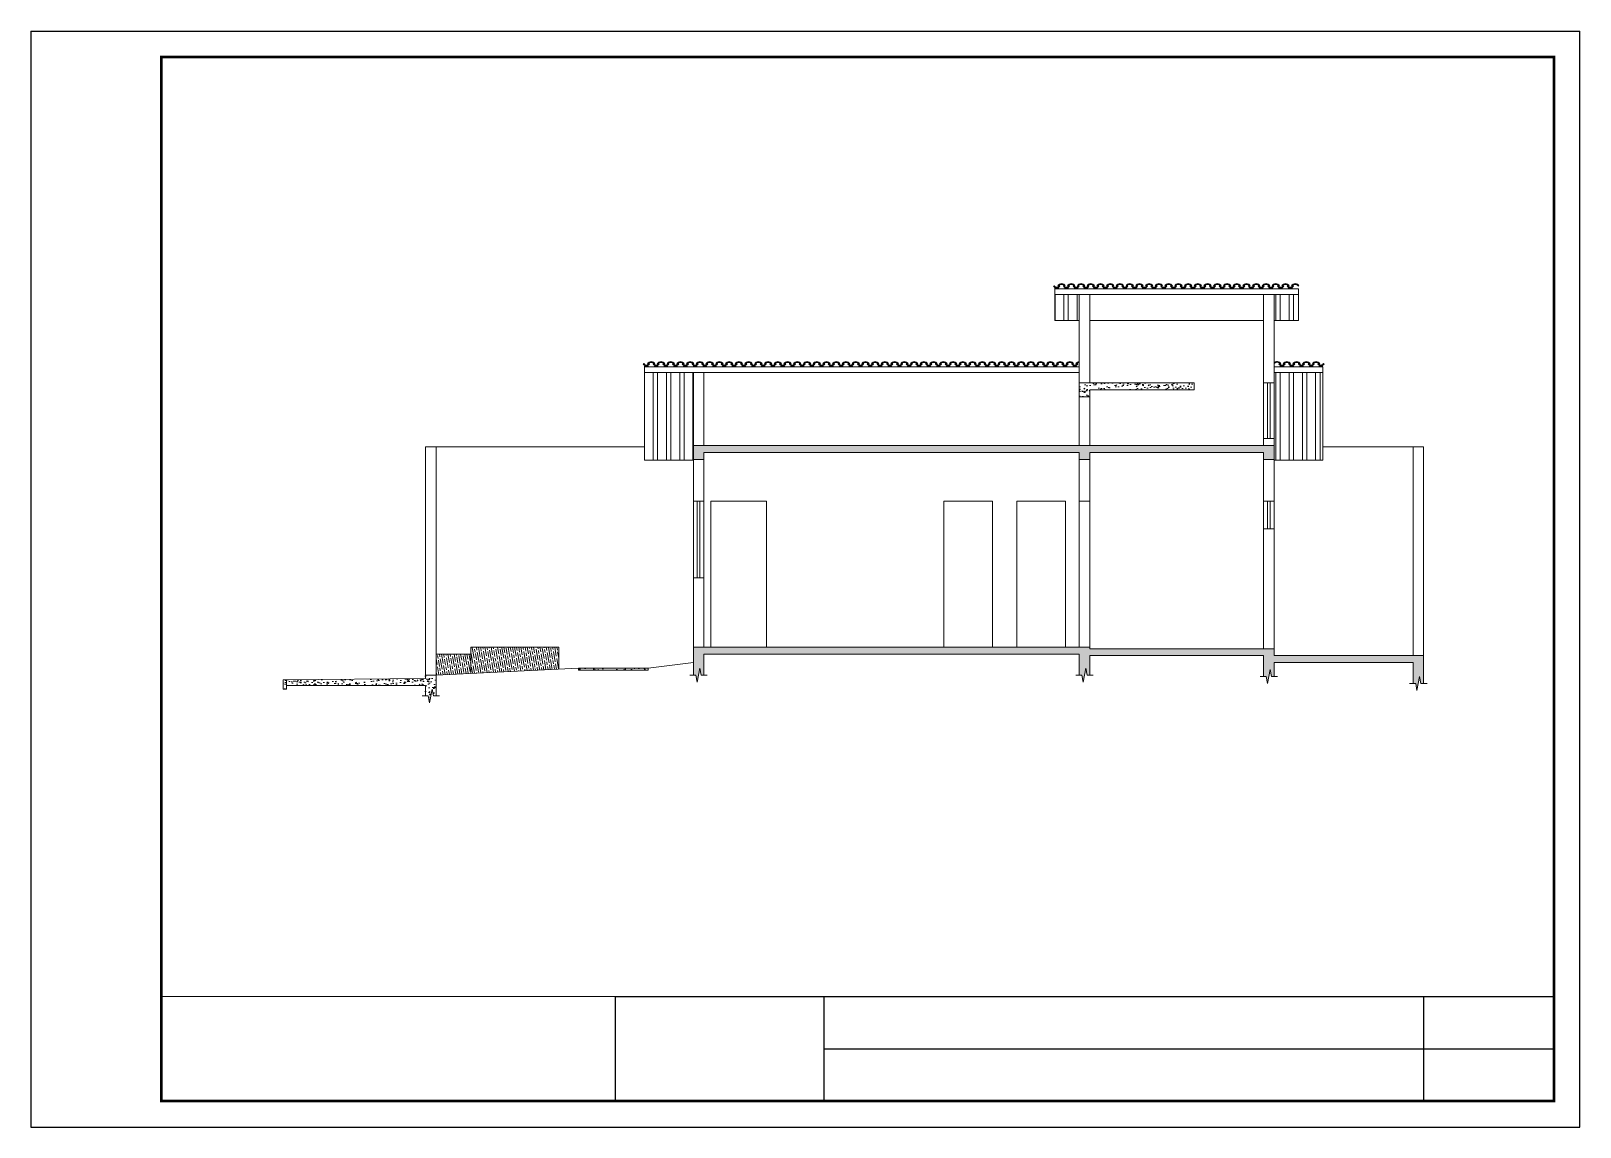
# Paper-space layout 'Corte AA' of a CAD drawing. Header units: centimetres, sheet in millimetres. Extents: x 31 to 328, y 47 to 257.
# The model-space entities are those that its viewports show. They can reach past a viewport. Long polylines and large blocks are cut down to what shows.
import ezdxf

# ---------------------------------------------------------------- set-up
doc = ezdxf.new("R2010")
doc.units = ezdxf.units.CM
doc.header["$LTSCALE"] = 0.3
for name, color, linetype, lineweight in [('Cobertura', 52, 'Continuous', 15), ('Janelas', 86, 'Continuous', 5), ('Paredes', 87, 'Continuous', 20), ('Piso', 253, 'Continuous', 5), ('Portas', 152, 'Continuous', 5), ('Terra', 46, 'Continuous', 13)]:
    doc.layers.add(name, color=color, linetype=linetype, lineweight=lineweight)
doc.layers.add('Formato', color=250, linetype='Continuous')
pattern_1 = [(50, (-18027.649, -2796.672), (14.5747735, -1.2751268), [1.524, -16.764]), (355, (-18027.649, -2796.672), (-2.8194737, 15.2845476), [1.2192, -13.4112467]), (100.451445, (-18026.434, -2796.778), (11.7552998, 14.00942), [1.2952007, -14.2472196]), (46.1842, (-18027.649, -2792.608), (21.686323, -3.363386), [2.286, -25.146]), (96.635558, (-18025.842, -2792.888), (18.992331, 19.79409), [1.942802, -21.370849]), (351.18415, (-18027.649, -2792.608), (18.992331, 19.79409), [1.828797, -20.1167786]), (21, (-18025.617, -2793.624), (12.1291513, -8.1812159), [1.524, -16.764]), (326, (-18025.617, -2793.624), (4.9441623, 14.7350373), [1.2192, -13.4112]), (71.451445, (-18024.606, -2794.305), (17.0733135, 6.5538215), [1.2952007, -14.247195]), (37.5, (-18027.649, -2796.6717), (0.24708826, 6.7644031), [0, -13.24864, 0, -13.6144, 0, -13.462]), (7.5, (-18027.649, -2796.672), (5.345573, 8.014446), [0, -7.76224, 0, -12.94384, 0, -5.1308]), (327.5, (-18032.18, -2796.6717), (10.8472476, -0.4582995), [0, -5.08, 0, -15.8496, 0, -21.0312]), (317.5, (-18034.212, -2796.672), (11.8503345, 2.0341193), [0, -6.604, 0, -10.52576, 0, -14.9352])]
pattern_2 = [(90, (-12153.477, -6208.12), (-19.05, 4e-15), []), (90, (-12147.127, -6201.77), (-19.05, 4e-15), [])]
pattern_3 = [(50, (-12153.477, -6208.119), (14.5747735, -1.2751268), [1.524, -16.764]), (355, (-12153.477, -6208.12), (-2.8194737, 15.2845476), [1.2192, -13.4112467]), (100.451445, (-12152.262, -6208.226), (11.7552998, 14.00942), [1.2952007, -14.2472196]), (46.1842, (-12153.477, -6204.055), (21.686323, -3.363386), [2.286, -25.146]), (96.63556, (-12151.67, -6204.336), (18.992331, 19.79409), [1.942802, -21.370849]), (351.18415, (-12153.477, -6204.055), (18.992331, 19.79409), [1.828797, -20.116779]), (21, (-12151.445, -6205.071), (12.1291513, -8.1812159), [1.524, -16.764]), (326, (-12151.445, -6205.071), (4.9441623, 14.7350373), [1.2192, -13.4112]), (71.451445, (-12150.434, -6205.753), (17.0733135, 6.5538215), [1.2952007, -14.247195]), (37.5, (-12153.4766, -6208.1193), (0.24708826, 6.7644031), [0, -13.24864, 0, -13.6144, 0, -13.462]), (7.5, (-12153.4766, -6208.119), (5.345573, 8.014446), [0, -7.76224, 0, -12.94384, 0, -5.1308]), (327.5, (-12158.008, -6208.1193), (10.8472476, -0.4582995), [0, -5.08, 0, -15.8496, 0, -21.0312]), (317.5, (-12160.04, -6208.119), (11.8503345, 2.0341193), [0, -6.604, 0, -10.52576, 0, -14.9352])]

# ---------------------------------------------------------------- blocks, each defined once
blk = doc.blocks.new('telha corte')
for points in [[(0.008, 0.045), (-0.001, 0.039, 0.57735), (-0.089, 0.039), (-0.098, 0.045, -0.57735)], [(-0.011, 0.046, 0.57735), (0.06, 0.046), (0.069, 0.041, -0.57735), (-0.019, 0.041)]]:
    blk.add_lwpolyline(points, format="xyb", close=True)
blk.add_lwpolyline([(0.049, 0), (0.049, 0.015), (0, 0.015), (0, 0)])

msp = doc.modelspace()

# ---------------------------------------------------------------- hatches: boundary and pattern name
at = {"layer": 'Cobertura'}
h = msp.add_hatch(dxfattribs=at)
h.set_pattern_fill('ANSI32', color=256, scale=2, angle=45)
h.set_pattern_definition(pattern_2)
h.paths.add_polyline_path([(37817.8, -4036.5), (37782.8, -4036.5), (37782.8, -4074), (37817.8, -4074)])
h = msp.add_hatch(dxfattribs=at)
h.set_pattern_fill('ANSI32', color=256, scale=2, angle=45)
h.set_pattern_definition(pattern_2)
h.paths.add_polyline_path([(38132.8, -4036.5), (38097.8, -4036.5), (38097.8, -4074), (38132.8, -4074)])
h = msp.add_hatch(dxfattribs=at)
h.set_pattern_fill('ANSI32', color=256, scale=2, angle=45)
h.set_pattern_definition(pattern_2)
h.paths.add_polyline_path([(37262.8, -4148.5), (37192.8, -4148.5), (37192.8, -4274.5), (37262.8, -4274.5), (37262.8, -4273.5), (37262.8, -4253.5)])
h = msp.add_hatch(dxfattribs=at)
h.set_pattern_fill('ANSI32', color=256, scale=2, angle=45)
h.set_pattern_definition(pattern_2)
h.paths.add_polyline_path([(38167.8, -4148.5), (38097.8, -4148.5), (38097.8, -4163.5), (38097.8, -4243.5), (38097.8, -4253.5), (38097.8, -4274.5), (38167.8, -4274.5)])
at = {"layer": 'Piso'}
h = msp.add_hatch(dxfattribs=at)
h.set_pattern_fill('AR-CONC', color=256, scale=0.08)
h.set_pattern_definition(pattern_3)
h.paths.add_polyline_path([(37982.8, -4163.5), (37817.8, -4163.5), (37817.8, -4183.5), (37832.8, -4183.5), (37832.8, -4173.5), (37982.8, -4173.5)])
h = msp.add_hatch(dxfattribs=at)
h.set_pattern_fill('AR-CONC', color=256, scale=0.08)
h.set_pattern_definition(pattern_3)
h.paths.add_polyline_path([(38097.8, -4253.5), (37262.8, -4253.5), (37262.8, -4273.5), (37277.8, -4273.5), (37277.8, -4263.5), (37817.8, -4263.5), (37817.8, -4273.5), (37832.8, -4273.5), (37832.8, -4263.5), (38082.8, -4263.5), (38082.8, -4273.5), (38097.8, -4273.5)])
h = msp.add_hatch(dxfattribs=at)
h.set_pattern_fill('GOST_WOOD', color=256, scale=1.5, angle=10)
h.set_pattern_definition([(100, (-18027.649, -2043.2), (8.8632698, 1.5628336), [15, -3]), (100, (-18024.1735, -2045.6335), (8.8632698, 1.5628336), [9, -2.25, 4.5, -2.25]), (100, (-18020.438, -2049.544), (8.8632698, 1.5628336), [15, -3])])
h.paths.add_polyline_path([(37069.4, -4543.5), (36942.8, -4543.5), (36942.8, -4581), (37069.4, -4574.8)])
h.paths.add_polyline_path([(36942.8, -4553.5), (36892.8, -4553.5), (36892.8, -4583.5), (36942.8, -4581)])
h = msp.add_hatch(dxfattribs=at)
h.set_pattern_fill('AR-CONC', color=256, scale=0.08)
h.set_pattern_definition(pattern_1)
h.paths.add_polyline_path([(37277.8, -4553.5), (37817.8, -4553.5), (37817.8, -4583.5), (37821.5, -4583.5), (37823.4, -4593.5), (37825.3, -4583.5), (37827.1, -4573.5), (37829, -4583.5), (37832.8, -4583.5), (37832.8, -4555.5), (38082.8, -4555.5), (38082.8, -4585.5), (38086.5, -4585.5), (38088.4, -4595.5), (38090.3, -4585.5), (38092.1, -4575.5), (38094, -4585.5), (38097.8, -4585.5), (38097.8, -4565.5), (38297.8, -4565.5), (38297.8, -4595.5), (38301.5, -4595.5), (38303.4, -4605.5), (38305.3, -4595.5), (38307.1, -4585.5), (38309, -4595.5), (38312.8, -4595.5), (38312.8, -4555.5), (38097.8, -4555.5), (38097.8, -4545.5), (37832.8, -4545.5), (37832.8, -4543.5), (37262.8, -4543.5), (37262.8, -4583.5), (37266.5, -4583.5), (37268.4, -4593.5), (37270.3, -4583.5), (37272.1, -4573.5), (37274, -4583.5), (37277.8, -4583.5)])
h = msp.add_hatch(dxfattribs=at)
h.set_pattern_fill('AR-CONC', color=256, scale=0.08)
h.set_pattern_definition(pattern_1)
h.paths.add_polyline_path([(36892.8, -4583.5), (36877.8, -4583.5), (36877.8, -4588.5), (36677.8, -4590.4), (36677.8, -4590.5), (36677.7, -4598.5), (36877.8, -4598.5), (36877.8, -4613.5), (36881.5, -4613.5), (36883.4, -4623.5), (36885.3, -4613.5), (36887.1, -4603.5), (36889, -4613.5), (36892.8, -4613.5)])
h.paths.add_polyline_path([(36677.8, -4590.5), (36677.7, -4590.4), (36672.8, -4590.5), (36672.8, -4603.5), (36677.7, -4603.5)])
h = msp.add_hatch(dxfattribs=at)
h.set_pattern_fill('AR-CONC', color=256, scale=0.08)
h.set_pattern_definition(pattern_1)
h.paths.add_polyline_path([(37197.8, -4573.5), (37097.8, -4573.5), (37097.8, -4576.5), (37197.8, -4576.5)])

# ---------------------------------------------------------------- linework, layer by layer
at = {"layer": 'Cobertura'}
for p, q in [((37782.8, -4074), (37782.8, -4027)), ((38132.8, -4028.5), (37782.8, -4028.5)), ((38132.8, -4074), (38132.8, -4028.5)), ((38132.8, -4036.5), (37782.8, -4036.5)), ((37817.8, -4074), (37782.8, -4074)), ((37832.8, -4074), (38082.8, -4074)), ((38132.8, -4074), (38097.8, -4074)), ((37192.8, -4274.5), (37192.8, -4139)), ((37817.8, -4140.5), (37192.8, -4140.5)), ((38167.8, -4140.5), (38097.8, -4140.5)), ((38167.8, -4274.5), (38167.8, -4140.5)), ((37817.8, -4148.5), (37192.8, -4148.5)), ((38167.8, -4148.5), (38097.8, -4148.5)), ((37262.8, -4274.5), (37192.8, -4274.5)), ((38167.8, -4274.5), (38097.8, -4274.5))]:
    msp.add_line(p, q, dxfattribs=at)
for points in [[(37781.7, -4023.9, 0.57735), (37788.8, -4023.9), (37789.7, -4024.4, -0.57735), (37780.8, -4024.4)], [(38133.6, -4024), (38132.7, -4024.5, 0.57735), (38123.8, -4024.5), (38123, -4024, -0.57735)], [(37191.7, -4135.9, 0.57735), (37198.8, -4135.9), (37199.7, -4136.4, -0.57735), (37190.8, -4136.4)], [(38105.8, -4135.9, 0.57735), (38112.8, -4135.9), (38113.7, -4136.4, -0.57735), (38104.9, -4136.4)]]:
    msp.add_lwpolyline(points, format="xyb", close=True, dxfattribs=at)
for points in [[(37787.7, -4028.5), (37787.7, -4027), (37782.8, -4027)], [(37197.7, -4140.5), (37197.7, -4139), (37192.8, -4139)], [(38111.8, -4140.5), (38111.8, -4139), (38106.8, -4139), (38106.8, -4140.5)]]:
    msp.add_lwpolyline(points, dxfattribs=at)
for points in [[(37817.8, -4134, 0.241689), (37813.9, -4136.5), (37813, -4136, -0.246018), (37817.8, -4133)], [(38097.8, -4135, -0.508389), (38107.6, -4136), (38106.7, -4136.5, 0.57735), (38097.9, -4136.5), (38097.8, -4136.5)]]:
    msp.add_lwpolyline(points, format="xyb", dxfattribs=at)
at = {"layer": 'Janelas'}
for p, q in [((38082.8, -4163.5), (38082.8, -4243.5)), ((38088.3, -4163.5), (38088.3, -4243.5)), ((38092.3, -4163.5), (38092.3, -4243.5)), ((38097.8, -4163.5), (38097.8, -4243.5)), ((37262.8, -4333.5), (37262.8, -4443.5)), ((37268.3, -4333.5), (37268.3, -4443.5)), ((37272.3, -4333.5), (37272.3, -4443.5)), ((37277.8, -4333.5), (37277.8, -4443.5)), ((38082.8, -4333.5), (38082.8, -4373.5)), ((38088.3, -4333.5), (38088.3, -4373.5)), ((38092.3, -4333.5), (38092.3, -4373.5)), ((38097.8, -4333.5), (38097.8, -4373.5))]:
    msp.add_line(p, q, dxfattribs=at)
at = {"layer": 'Paredes'}
for p, q in [((37817.8, -4163.5), (37817.8, -4036.5)), ((37817.8, -4036.5), (37832.8, -4036.5)), ((37832.8, -4163.5), (37832.8, -4036.5)), ((38082.8, -4163.5), (38082.8, -4036.5)), ((38082.8, -4036.5), (38097.8, -4036.5)), ((38097.8, -4163.5), (38097.8, -4036.5)), ((37262.8, -4253.5), (37262.8, -4148.5)), ((37277.8, -4148.5), (37262.8, -4148.5)), ((37277.8, -4253.5), (37277.8, -4148.5)), ((38082.8, -4163.5), (38097.8, -4163.5)), ((37817.8, -4253.5), (37817.8, -4183.5)), ((37832.8, -4183.5), (37817.8, -4183.5)), ((37832.8, -4253.5), (37832.8, -4183.5)), ((38082.8, -4253.5), (38082.8, -4243.5)), ((38082.8, -4243.5), (38097.8, -4243.5)), ((38097.8, -4253.5), (38097.8, -4243.5)), ((36877.8, -4583.5), (36877.8, -4255.5)), ((37192.8, -4255.5), (36877.8, -4255.5)), ((36892.8, -4583.5), (36892.8, -4255.5)), ((37262.8, -4333.5), (37262.8, -4273.5)), ((37277.8, -4273.5), (37262.8, -4273.5)), ((37277.8, -4333.5), (37277.8, -4273.5)), ((37817.8, -4333.5), (37817.8, -4273.5)), ((37832.8, -4273.5), (37817.8, -4273.5)), ((37832.8, -4333.5), (37832.8, -4273.5)), ((38082.8, -4333.5), (38082.8, -4273.5)), ((38082.8, -4273.5), (38097.8, -4273.5)), ((38097.8, -4333.5), (38097.8, -4273.5)), ((38312.8, -4255.5), (38167.8, -4255.5)), ((38297.8, -4555.5), (38297.8, -4255.5)), ((38312.8, -4555.5), (38312.8, -4255.5)), ((37262.8, -4333.5), (37277.8, -4333.5)), ((37817.8, -4333.5), (37832.8, -4333.5)), ((38082.8, -4333.5), (38097.8, -4333.5)), ((38082.8, -4545.5), (38082.8, -4373.5)), ((38082.8, -4373.5), (38097.8, -4373.5)), ((38097.8, -4545.5), (38097.8, -4373.5)), ((37262.8, -4543.5), (37262.8, -4443.5)), ((37277.8, -4443.5), (37262.8, -4443.5)), ((37277.8, -4543.5), (37277.8, -4443.5)), ((36942.8, -4581), (36942.8, -4543.5)), ((37069.4, -4543.5), (36942.8, -4543.5)), ((37069.4, -4574.8), (37069.4, -4543.5)), ((36892.8, -4553.5), (36942.8, -4553.5))]:
    msp.add_line(p, q, dxfattribs=at)
at = {"layer": 'Piso'}
for p, q in [((37817.8, -4163.5), (37982.8, -4163.5)), ((37817.8, -4163.5), (37817.8, -4183.5)), ((37982.8, -4173.5), (37982.8, -4163.5)), ((37832.8, -4173.5), (37832.8, -4183.5)), ((37832.8, -4173.5), (37982.8, -4173.5)), ((37262.8, -4253.5), (38097.8, -4253.5)), ((37262.8, -4253.5), (37262.8, -4273.5)), ((38097.8, -4253.5), (38097.8, -4273.5)), ((37277.8, -4263.5), (37817.8, -4263.5)), ((37277.8, -4263.5), (37277.8, -4273.5)), ((37817.8, -4263.5), (37817.8, -4273.5)), ((37832.8, -4263.5), (38082.8, -4263.5)), ((37832.8, -4263.5), (37832.8, -4273.5)), ((38082.8, -4263.5), (38082.8, -4273.5)), ((37262.8, -4583.5), (37262.8, -4543.5)), ((37262.8, -4543.5), (37832.8, -4543.5)), ((37832.8, -4543.5), (37832.8, -4545.5)), ((37277.8, -4583.5), (37277.8, -4553.5)), ((37277.8, -4553.5), (37817.8, -4553.5)), ((37817.8, -4553.5), (37817.8, -4583.5)), ((37832.8, -4545.5), (38097.8, -4545.5)), ((37832.8, -4555.5), (38082.8, -4555.5)), ((37832.8, -4555.5), (37832.8, -4583.5)), ((38082.8, -4585.5), (38082.8, -4555.5)), ((38097.8, -4555.5), (38097.8, -4545.5)), ((38097.8, -4555.5), (38312.8, -4555.5)), ((38097.8, -4585.5), (38097.8, -4565.5)), ((38097.8, -4565.5), (38297.8, -4565.5)), ((38297.8, -4595.5), (38297.8, -4565.5)), ((38312.8, -4595.5), (38312.8, -4555.5)), ((36877.8, -4588.5), (36672.8, -4590.5)), ((36892.8, -4583.5), (36877.8, -4583.5)), ((36877.8, -4583.5), (36877.8, -4588.5)), ((36892.8, -4583.5), (36892.8, -4613.5)), ((37197.8, -4573.5), (37097.8, -4573.5)), ((37097.8, -4573.5), (37097.8, -4576.5)), ((37097.8, -4576.5), (37197.8, -4576.5)), ((37197.8, -4573.5), (37197.8, -4576.5)), ((37266.5, -4583.5), (37257.8, -4583.5)), ((37266.5, -4583.5), (37268.4, -4593.5)), ((37268.4, -4593.5), (37272.1, -4573.5)), ((37274, -4583.5), (37272.1, -4573.5)), ((37274, -4583.5), (37282.8, -4583.5)), ((37821.5, -4583.5), (37812.8, -4583.5)), ((37821.5, -4583.5), (37823.4, -4593.5)), ((37823.4, -4593.5), (37827.1, -4573.5)), ((37829, -4583.5), (37827.1, -4573.5)), ((37829, -4583.5), (37837.8, -4583.5)), ((38086.5, -4585.5), (38077.8, -4585.5)), ((38086.5, -4585.5), (38088.4, -4595.5)), ((38088.4, -4595.5), (38092.1, -4575.5)), ((38094, -4585.5), (38092.1, -4575.5)), ((38094, -4585.5), (38102.8, -4585.5)), ((38303.4, -4605.5), (38307.1, -4585.5)), ((38309, -4595.5), (38307.1, -4585.5)), ((36672.8, -4603.5), (36672.8, -4590.5)), ((36677.7, -4603.5), (36677.8, -4590.5)), ((36877.8, -4598.5), (36677.8, -4598.5)), ((36877.8, -4598.5), (36877.8, -4613.5)), ((36883.4, -4623.5), (36887.1, -4603.5)), ((36889, -4613.5), (36887.1, -4603.5)), ((38301.5, -4595.5), (38292.8, -4595.5)), ((38301.5, -4595.5), (38303.4, -4605.5)), ((38309, -4595.5), (38317.8, -4595.5)), ((36881.5, -4613.5), (36872.8, -4613.5)), ((36881.5, -4613.5), (36883.4, -4623.5)), ((36889, -4613.5), (36897.8, -4613.5))]:
    msp.add_line(p, q, dxfattribs=at)
at = {"layer": 'Portas'}
for p, q in [((37287.8, -4543.5), (37287.8, -4333.5)), ((37287.8, -4333.5), (37367.8, -4333.5)), ((37367.8, -4543.5), (37367.8, -4333.5)), ((37622.8, -4543.5), (37622.8, -4333.5)), ((37622.8, -4333.5), (37692.8, -4333.5)), ((37692.8, -4543.5), (37692.8, -4333.5)), ((37727.8, -4543.5), (37727.8, -4333.5)), ((37727.8, -4333.5), (37797.8, -4333.5)), ((37797.8, -4543.5), (37797.8, -4333.5)), ((37817.8, -4333.5), (37817.8, -4543.5)), ((37832.8, -4333.5), (37832.8, -4543.5))]:
    msp.add_line(p, q, dxfattribs=at)
at = {"layer": 'Terra'}
for p, q in [((37262.8, -4565.5), (37197.8, -4573.5)), ((37097.8, -4573.5), (36892.8, -4583.5)), ((36672.8, -4603.5), (36677.7, -4603.5))]:
    msp.add_line(p, q, dxfattribs=at)

# ---------------------------------------------------------------- block references
at = {"layer": 'Cobertura', "xscale": 100, "yscale": 100, "zscale": 100}
for p in [(37796.8, -4028.5), (37810.8, -4028.5), (37824.8, -4028.5), (37838.8, -4028.5), (37852.8, -4028.5), (37866.8, -4028.5), (37880.8, -4028.5), (37894.8, -4028.5), (37908.8, -4028.5), (37922.8, -4028.5), (37936.8, -4028.5), (37950.8, -4028.5), (37964.8, -4028.5), (37978.8, -4028.5), (37992.8, -4028.5), (38006.8, -4028.5), (38020.8, -4028.5), (38034.8, -4028.5), (38048.8, -4028.5), (38062.8, -4028.5), (38076.8, -4028.5), (38090.8, -4028.5), (38104.8, -4028.5), (38118.8, -4028.5), (37206.8, -4140.5), (37220.8, -4140.5), (37234.8, -4140.5), (37248.8, -4140.5), (37262.8, -4140.5), (37276.8, -4140.5), (37290.8, -4140.5), (37304.8, -4140.5), (37318.8, -4140.5), (37332.8, -4140.5), (37346.8, -4140.5), (37360.8, -4140.5), (37374.8, -4140.5), (37388.8, -4140.5), (37402.8, -4140.5), (37416.8, -4140.5), (37430.8, -4140.5), (37444.8, -4140.5), (37458.8, -4140.5), (37472.8, -4140.5), (37486.8, -4140.5), (37500.8, -4140.5), (37514.8, -4140.5), (37528.8, -4140.5), (37542.8, -4140.5), (37556.8, -4140.5), (37570.8, -4140.5), (37584.8, -4140.5), (37598.8, -4140.5), (37612.8, -4140.5), (37626.8, -4140.5), (37640.8, -4140.5), (37654.8, -4140.5), (37668.8, -4140.5), (37682.8, -4140.5), (37696.8, -4140.5), (37710.8, -4140.5), (37724.8, -4140.5), (37738.8, -4140.5), (37752.8, -4140.5), (37766.8, -4140.5), (37780.8, -4140.5), (37794.8, -4140.5), (37808.8, -4140.5), (38120.8, -4140.5), (38134.8, -4140.5), (38148.8, -4140.5), (38162.8, -4140.5)]:
    msp.add_blockref('telha corte', p, dxfattribs=at)

psp = doc.layouts.new('Corte AA')

# ---------------------------------------------------------------- linework, layer by layer
at = {"layer": 'Formato'}
for p, q in [((30.85, 257.1), (30.85, 47.1)), ((30.85, 257.1), (327.85, 257.1)), ((327.85, 47.1), (327.85, 257.1)), ((142.85, 72.1), (322.85, 72.1)), ((142.85, 72.1), (142.85, 52.1)), ((182.85, 72.1), (182.85, 52.1)), ((297.85, 72.1), (297.85, 52.1)), ((322.85, 52.1), (322.85, 72.1)), ((182.85, 62.1), (322.85, 62.1)), ((142.85, 52.1), (322.85, 52.1)), ((30.85, 47.1), (327.85, 47.1))]:
    psp.add_line(p, q, dxfattribs=at)
at = {"layer": 'Formato', "const_width": 0.5}
psp.add_lwpolyline([(322.85, 52.1), (322.85, 252.1), (55.85, 252.1), (55.85, 52.1)], close=True, dxfattribs=at)

# ---------------------------------------------------------------- viewports
at = {"layer": '0'}
psp.add_viewport(center=(189.35, 162.1), size=(267, 180), view_center_point=(37499.05, -4370.41), view_height=1350, dxfattribs=at)

doc.saveas('drawing.dxf')
